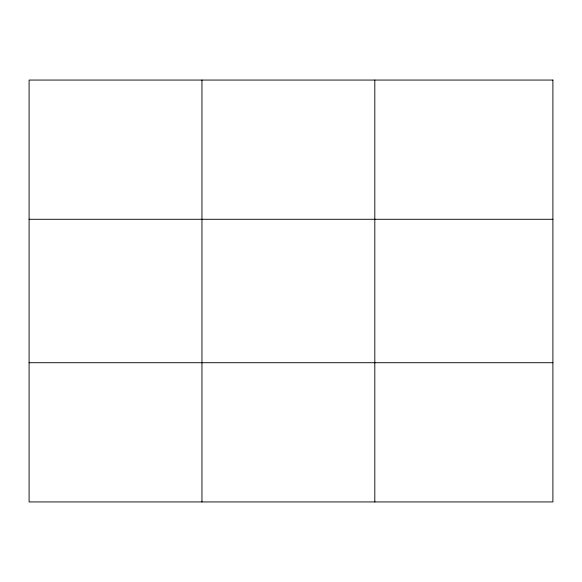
<?xml version="1.0" encoding="UTF-8"?>
<svg xmlns="http://www.w3.org/2000/svg" width="582" height="582" viewBox="0 0 582 582"><rect width="100%" height="100%" fill="white"/><g stroke="black" fill="none" stroke-linecap="round" stroke-linejoin="round"><path stroke-width="0.87" d="M201.954 501.939L201.954 80.061M374.808 501.939L374.808 80.061M29.1 219.283L552.9 219.283M29.1 362.717L552.9 362.717M552.9 80.061L552.9 501.939L29.1 501.939L29.1 80.061L552.9 80.061"/></g></svg>
